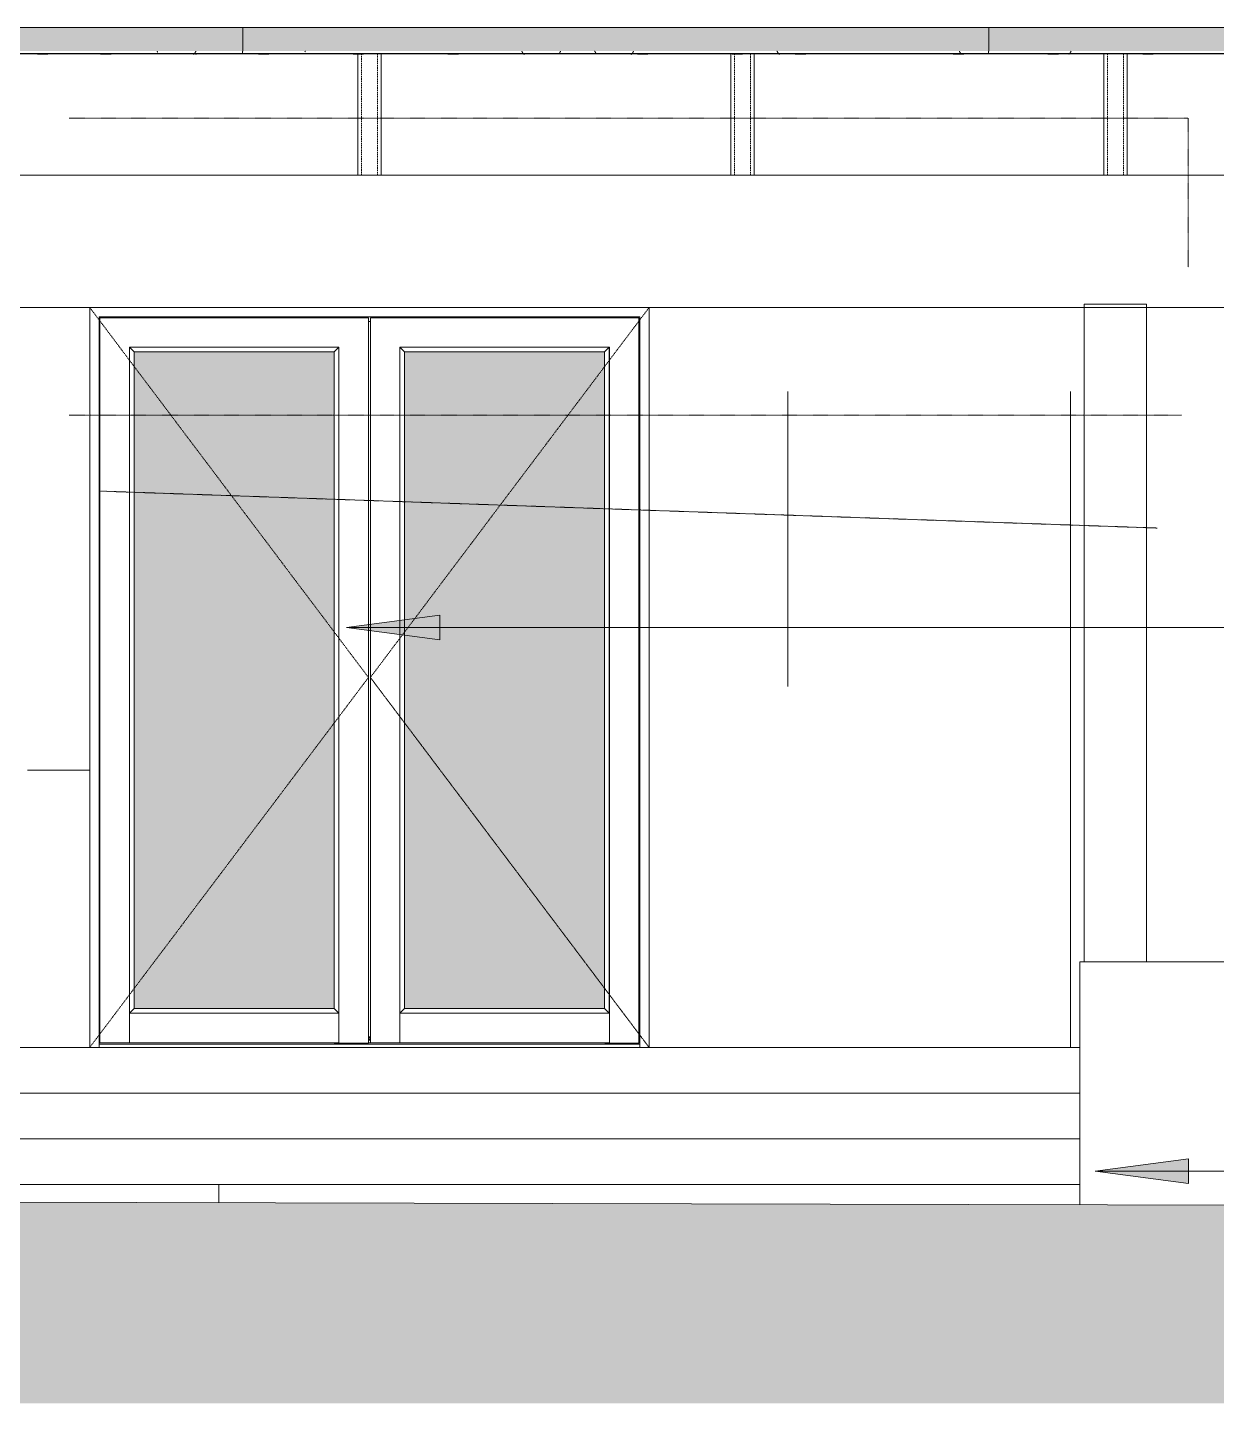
# Model space of a CAD drawing. Header units: millimetres. Extents: x -35517 to 139323, y -3702 to 5999.
# Drawn here: x 44049 to 47874, y -1145 to 3280 of the extents above; entities that cross this region are included whole.
import ezdxf

# ---------------------------------------------------------------- set-up
doc = ezdxf.new("R2010")
doc.units = ezdxf.units.MM
for name, pattern in [('Detail Dash', [1.1, 0.55, -0.55]), ('Detail Dash 2', [1.6, 0.8, -0.8]), ('Hidden', [7.14375, 4.7625, -2.38125])]:
    doc.linetypes.add(name, pattern=pattern)
for name, color, linetype, lineweight in [('A-DETL', 90, 'Continuous', 5), ('A-DETL-GENF', 92, 'Continuous', 5), ('A-DETL-THIN', 151, 'Continuous', 5), ('A-DOOR', 31, 'Continuous', 5), ('A-ROOF-OTLN', 132, 'Continuous', 5), ('A-ROOF-PATT', 132, 'Continuous', 9), ('A-WALL', 113, 'Continuous', 9), ('G-ANNO-TEXT', 231, 'Continuous', 5), ('I-WALL', 2, 'Continuous', 9), ('S-COLS', 52, 'Continuous', 5), ('S-STRS', 31, 'Continuous', 5)]:
    doc.layers.add(name, color=color, linetype=linetype, lineweight=lineweight)

# ---------------------------------------------------------------- blocks, each defined once
blk = doc.blocks.new('M_Concrete-Rectangular-Column - 200 x 300m-V175-GENERAL SOUTH ELEVATION')
at = {"layer": 'S-COLS'}
for p, q in [((27625.6, 2390), (27625.6, 275.3)), ((27825.6, 2390), (27625.6, 2390)), ((27825.6, 2390), (27825.6, 275.3))]:
    blk.add_line(p, q, dxfattribs=at)
blk = doc.blocks.new('Column Steel Square Hollow Sections - 75x75-V220-GENERAL SOUTH ELEVATION')
at = {"layer": 'S-COLS', "linetype": 'Hidden'}
for p, q in [((25300.1, 2805), (25300.1, 3195.1)), ((25351.1, 3195.1), (25351.1, 2805))]:
    blk.add_line(p, q, dxfattribs=at)
blk = doc.blocks.new('Column Steel Square Hollow Sections - 75x75-V221-GENERAL SOUTH ELEVATION')
at = {"layer": 'S-COLS', "linetype": 'Hidden'}
for p, q in [((26500.1, 2805), (26500.1, 3195)), ((26551.1, 3195), (26551.1, 2805))]:
    blk.add_line(p, q, dxfattribs=at)
blk = doc.blocks.new('Column Steel Square Hollow Sections - 75x75-V222-GENERAL SOUTH ELEVATION')
at = {"layer": 'S-COLS', "linetype": 'Hidden'}
for p, q in [((27700.1, 2805), (27700.1, 3195)), ((27751.1, 3195), (27751.1, 2805))]:
    blk.add_line(p, q, dxfattribs=at)
blk = doc.blocks.new('Door Aluminium - Double Opening Out with Cill - Door Aluminium Double Opening Out with Cill 1800x2400 3-1370061-GENERAL SOUTH ELEVATION')
at = {"layer": 'A-DOOR'}
for points in [[(24568.7, 125.1), (25212.4, 125.1), (25212.4, 2236.9), (24568.7, 2236.9), (24568.7, 146.1)], [(25438.7, 125.1), (26082.4, 125.1), (26082.4, 2236.9), (25438.7, 2236.9), (25438.7, 146.1)]]:
    blk.add_hatch(color=256, dxfattribs=at).paths.add_polyline_path(points)
at = {"layer": 'A-DOOR', "linetype": 'Detail Dash'}
for p, q in [((24425.6, 2380), (25322.6, 1190)), ((25328.6, 1190), (26225.6, 2380)), ((25328.6, 1190), (26225.6, 2380)), ((25322.6, 1190), (24425.6, 0)), ((26225.6, 0), (25328.6, 1190)), ((25328.6, 1190), (26225.6, 0))]:
    blk.add_line(p, q, dxfattribs=at)
at = {"layer": 'A-DOOR'}
for p, q in [((24455.6, 2350), (24455.6, 0)), ((24455.6, 2350), (26195.6, 2350)), ((24458.6, 2347), (24458.6, 15)), ((25322.6, 2347), (24458.6, 2347)), ((25322.6, 14.3), (25322.6, 2347)), ((25328.6, 2347), (25328.6, 15)), ((26192.6, 2347), (25328.6, 2347)), ((26192.6, 14.3), (26192.6, 2347)), ((26195.6, 2350), (26195.6, 0)), ((25322.6, 2335), (25328.6, 2335)), ((24553.6, 15), (24553.6, 2252)), ((24553.6, 2252), (25227.6, 2252)), ((24553.7, 2251.8), (24553.7, 110.2)), ((25227.4, 2251.8), (24553.7, 2251.8)), ((24568.7, 2236.9), (24553.7, 2251.8)), ((24568.7, 2236.9), (24568.7, 125.1)), ((25212.4, 2236.9), (24568.7, 2236.9)), ((25227.4, 2251.8), (25212.4, 2236.9)), ((25212.4, 125.1), (25212.4, 2236.9)), ((25227.4, 110.2), (25227.4, 2251.8)), ((25227.6, 2252), (25227.6, 14.3)), ((25423.6, 15), (25423.6, 2252)), ((25423.6, 2252), (26097.6, 2252)), ((25438.7, 2236.9), (25423.7, 2251.8)), ((25423.7, 2251.8), (25423.7, 110.2)), ((26097.4, 2251.8), (25423.7, 2251.8)), ((25438.7, 2236.9), (25438.7, 125.1)), ((26082.4, 2236.9), (25438.7, 2236.9)), ((26097.4, 2251.8), (26082.4, 2236.9)), ((26082.4, 125.1), (26082.4, 2236.9)), ((26097.4, 110.2), (26097.4, 2251.8)), ((26097.6, 2252), (26097.6, 14.3)), ((24553.6, 15), (24553.6, 110)), ((24553.6, 110), (25227.6, 110)), ((24553.7, 110.2), (24568.7, 125.1)), ((24553.7, 110.2), (25227.4, 110.2)), ((24568.7, 125.1), (25212.4, 125.1)), ((25227.4, 110.2), (25212.4, 125.1)), ((25227.6, 110), (25227.6, 15)), ((25423.6, 15), (25423.6, 110)), ((25423.6, 110), (26097.6, 110)), ((25438.7, 125.1), (25423.7, 110.2)), ((25423.7, 110.2), (26097.4, 110.2)), ((25438.7, 125.1), (26082.4, 125.1)), ((26082.4, 125.1), (26097.4, 110.2)), ((26097.6, 110), (26097.6, 15)), ((24458.6, 34.4), (24455.6, 34.4)), ((24455.6, 30.9), (24458.6, 30.9)), ((24455.6, 26.4), (24458.6, 26.4)), ((24455.6, 23.3), (24458.6, 23.3)), ((24455.6, 10.9), (26195.6, 10.9)), ((24455.6, 10.6), (26195.6, 10.6)), ((24553.6, 15), (24458.6, 15)), ((24470.6, 14.9), (25212.6, 14.9)), ((24553.6, 15), (25227.6, 15)), ((25212.6, 14.3), (25227.6, 14.3)), ((25227.6, 14.3), (25322.6, 14.3)), ((25322.5, 14.9), (26082.6, 14.9)), ((25328.1, 34.4), (25322.6, 34.4)), ((25322.6, 30.9), (25328.1, 30.9)), ((25322.6, 26.4), (25328.1, 26.4)), ((25322.6, 23.3), (25328.1, 23.3)), ((25423.6, 15), (25328.6, 15)), ((25423.6, 15), (26097.6, 15)), ((26082.6, 14.3), (26097.6, 14.3)), ((26097.6, 14.3), (26192.6, 14.3)), ((26195.6, 34.4), (26192.6, 34.4)), ((26192.6, 30.9), (26195.6, 30.9)), ((26192.6, 26.4), (26195.6, 26.4)), ((26192.6, 23.3), (26195.6, 23.3))]:
    blk.add_line(p, q, dxfattribs=at)
blk = doc.blocks.new('FP_238-GENERAL SOUTH ELEVATION')
at = {"layer": 'A-ROOF-OTLN'}
blk.add_line((22146.1, 3195), (31121.1, 3195), dxfattribs=at)
at = {"layer": 'A-ROOF-PATT', "lineweight": 5}
for p, q in [((22146.1, 3197), (31127.8, 3197)), ((24257.4, 3193.9), (24291, 3193.9)), ((24460.6, 3193.9), (24494.2, 3193.9)), ((24642.6, 3204.2), (24642.4, 3204.5)), ((24642.8, 3203.8), (24642.6, 3204.2)), ((24643, 3203.5), (24642.8, 3203.8)), ((24643.1, 3203.1), (24643, 3203.5)), ((24643.3, 3202.8), (24643.1, 3203.1)), ((24643.5, 3202.5), (24643.3, 3202.8)), ((24643.7, 3202.1), (24643.5, 3202.5)), ((24643.8, 3201.8), (24643.7, 3202.1)), ((24644, 3201.5), (24643.8, 3201.8)), ((24644.2, 3201.1), (24644, 3201.5)), ((24644.4, 3200.8), (24644.2, 3201.1)), ((24759.3, 3193.9), (24759.2, 3193.8)), ((24759.5, 3193.9), (24759.3, 3193.9)), ((24759.7, 3193.9), (24759.5, 3193.9)), ((24759.9, 3194), (24759.7, 3193.9)), ((24760.1, 3194.1), (24759.9, 3194)), ((24760.3, 3194.2), (24760.1, 3194.1)), ((24760.5, 3194.2), (24760.3, 3194.2)), ((24760.7, 3194.4), (24760.5, 3194.2)), ((24760.9, 3194.5), (24760.7, 3194.4)), ((24761.1, 3194.6), (24760.9, 3194.5)), ((24761.3, 3194.8), (24761.1, 3194.6)), ((24761.5, 3194.9), (24761.3, 3194.8)), ((24761.6, 3195.1), (24761.5, 3194.9)), ((24761.8, 3195.3), (24761.6, 3195.1)), ((24762, 3195.5), (24761.8, 3195.3)), ((24762.2, 3195.7), (24762, 3195.5)), ((24762.4, 3195.9), (24762.2, 3195.7)), ((24762.6, 3196.1), (24762.4, 3195.9)), ((24762.8, 3196.3), (24762.6, 3196.1)), ((24763, 3196.6), (24762.8, 3196.3)), ((24763.2, 3196.8), (24763, 3196.6)), ((24763.4, 3197.1), (24763.2, 3196.8)), ((24763.6, 3197.4), (24763.4, 3197.1)), ((24763.8, 3197.6), (24763.6, 3197.4)), ((24763.9, 3197.9), (24763.8, 3197.6)), ((24764.1, 3198.2), (24763.9, 3197.9)), ((24764.3, 3198.5), (24764.1, 3198.2)), ((24764.5, 3198.8), (24764.3, 3198.5)), ((24764.7, 3199.2), (24764.5, 3198.8)), ((24764.9, 3199.5), (24764.7, 3199.2)), ((24765.1, 3199.8), (24764.9, 3199.5)), ((24765.3, 3200.2), (24765.1, 3199.8)), ((24765.5, 3200.5), (24765.3, 3200.2)), ((24765.7, 3200.9), (24765.5, 3200.5)), ((24765.9, 3201.2), (24765.7, 3200.9)), ((24766, 3201.6), (24765.9, 3201.2)), ((24766.2, 3201.9), (24766, 3201.6)), ((24766.4, 3202.3), (24766.2, 3201.9)), ((24766.6, 3202.6), (24766.4, 3202.3)), ((24766.6, 3194.4), (24766.4, 3194.5)), ((24766.8, 3203), (24766.6, 3202.6)), ((24766.8, 3194.3), (24766.6, 3194.4)), ((24767, 3203.4), (24766.8, 3203)), ((24766.9, 3194.2), (24766.8, 3194.3)), ((24767.1, 3194.1), (24766.9, 3194.2)), ((24767.2, 3203.8), (24767, 3203.4)), ((24767.3, 3194), (24767.1, 3194.1)), ((24767.4, 3204.1), (24767.2, 3203.8)), ((24767.5, 3194), (24767.3, 3194)), ((24767.6, 3204.5), (24767.4, 3204.1)), ((24767.6, 3193.9), (24767.5, 3194)), ((24767.8, 3193.9), (24767.6, 3193.9)), ((24768, 3193.9), (24767.8, 3193.9)), ((24768.2, 3193.8), (24768, 3193.9)), ((24917.1, 3197), (24917.1, 3204.5)), ((24968.6, 3193.9), (25002.2, 3193.9)), ((25118.5, 3202.5), (25118.3, 3202.2)), ((25118.7, 3202.9), (25118.5, 3202.5)), ((25118.9, 3203.2), (25118.7, 3202.9)), ((25119, 3203.5), (25118.9, 3203.2)), ((25119.2, 3203.8), (25119, 3203.5)), ((25119.4, 3204.2), (25119.2, 3203.8)), ((25119.5, 3204.5), (25119.4, 3204.2)), ((25273.4, 3193.9), (25307, 3193.9)), ((25578.2, 3193.9), (25611.8, 3193.9)), ((25815.8, 3204.1), (25815.6, 3204.5)), ((25816, 3203.8), (25815.8, 3204.1)), ((25816.2, 3203.4), (25816, 3203.8)), ((25816.4, 3203), (25816.2, 3203.4)), ((25816.6, 3202.6), (25816.4, 3203)), ((25816.8, 3202.3), (25816.6, 3202.6)), ((25816.9, 3201.9), (25816.8, 3202.3)), ((25817.1, 3201.6), (25816.9, 3201.9)), ((25817.3, 3201.2), (25817.1, 3201.6)), ((25817.5, 3200.9), (25817.3, 3201.2)), ((25817.7, 3200.5), (25817.5, 3200.9)), ((25817.9, 3200.2), (25817.7, 3200.5)), ((25818.1, 3199.8), (25817.9, 3200.2)), ((25818.3, 3199.5), (25818.1, 3199.8)), ((25818.5, 3199.2), (25818.3, 3199.5)), ((25818.7, 3198.8), (25818.5, 3199.2)), ((25818.9, 3198.5), (25818.7, 3198.8)), ((25819.1, 3198.2), (25818.9, 3198.5)), ((25819.2, 3197.9), (25819.1, 3198.2)), ((25819.4, 3197.6), (25819.2, 3197.9)), ((25819.6, 3197.4), (25819.4, 3197.6)), ((25819.8, 3197.1), (25819.6, 3197.4)), ((25820, 3196.8), (25819.8, 3197.1)), ((25820.2, 3196.6), (25820, 3196.8)), ((25820.4, 3196.3), (25820.2, 3196.6)), ((25820.6, 3196.1), (25820.4, 3196.3)), ((25820.8, 3195.9), (25820.6, 3196.1)), ((25821, 3195.7), (25820.8, 3195.9)), ((25821.2, 3195.5), (25821, 3195.7)), ((25821.3, 3195.3), (25821.2, 3195.5)), ((25821.5, 3195.1), (25821.3, 3195.3)), ((25821.7, 3194.9), (25821.5, 3195.1)), ((25821.9, 3194.8), (25821.7, 3194.9)), ((25822.1, 3194.6), (25821.9, 3194.8)), ((25822.3, 3194.5), (25822.1, 3194.6)), ((25822.5, 3194.4), (25822.3, 3194.5)), ((25822.7, 3194.2), (25822.5, 3194.4)), ((25822.9, 3194.2), (25822.7, 3194.2)), ((25823.1, 3194.1), (25822.9, 3194.2)), ((25823.3, 3194), (25823.1, 3194.1)), ((25823.5, 3193.9), (25823.3, 3194)), ((25823.6, 3193.9), (25823.5, 3193.9)), ((25823.8, 3193.9), (25823.6, 3193.9)), ((25824, 3193.8), (25823.8, 3193.9)), ((25937.6, 3198.8), (25937.5, 3198.5)), ((25937.8, 3199.1), (25937.6, 3198.8)), ((25938, 3199.4), (25937.8, 3199.1)), ((25938.2, 3199.7), (25938, 3199.4)), ((25938.4, 3200), (25938.2, 3199.7)), ((25938.6, 3200.3), (25938.4, 3200)), ((25938.7, 3200.7), (25938.6, 3200.3)), ((25938.9, 3201), (25938.7, 3200.7)), ((25939.1, 3201.3), (25938.9, 3201)), ((25939.3, 3201.7), (25939.1, 3201.3)), ((25939.5, 3202), (25939.3, 3201.7)), ((25939.7, 3202.4), (25939.5, 3202)), ((25939.8, 3202.7), (25939.7, 3202.4)), ((25940, 3203.1), (25939.8, 3202.7)), ((25940.2, 3203.4), (25940, 3203.1)), ((25940.4, 3203.8), (25940.2, 3203.4)), ((25940.6, 3204.1), (25940.4, 3203.8)), ((25940.8, 3204.5), (25940.6, 3204.1)), ((26050.4, 3204.1), (26050.2, 3204.5)), ((26050.6, 3203.8), (26050.4, 3204.1)), ((26050.8, 3203.4), (26050.6, 3203.8)), ((26051, 3203.1), (26050.8, 3203.4)), ((26051.2, 3202.7), (26051, 3203.1)), ((26051.4, 3202.3), (26051.2, 3202.7)), ((26051.5, 3202), (26051.4, 3202.3)), ((26051.7, 3201.6), (26051.5, 3202)), ((26051.9, 3201.3), (26051.7, 3201.6)), ((26052.1, 3200.9), (26051.9, 3201.3)), ((26052.3, 3200.6), (26052.1, 3200.9)), ((26052.5, 3200.3), (26052.3, 3200.6)), ((26052.7, 3199.9), (26052.5, 3200.3)), ((26052.8, 3199.6), (26052.7, 3199.9)), ((26053, 3199.3), (26052.8, 3199.6)), ((26053.2, 3199), (26053, 3199.3)), ((26053.4, 3198.7), (26053.2, 3199)), ((26053.6, 3198.4), (26053.4, 3198.7)), ((26053.8, 3198.1), (26053.6, 3198.4)), ((26054, 3197.8), (26053.8, 3198.1)), ((26054.2, 3197.5), (26054, 3197.8)), ((26054.3, 3197.3), (26054.2, 3197.5)), ((26054.5, 3197), (26054.3, 3197.3)), ((26054.7, 3196.7), (26054.5, 3197)), ((26054.9, 3196.5), (26054.7, 3196.7)), ((26055.1, 3196.3), (26054.9, 3196.5)), ((26055.3, 3196), (26055.1, 3196.3)), ((26055.5, 3195.8), (26055.3, 3196)), ((26055.6, 3195.6), (26055.5, 3195.8)), ((26055.8, 3195.4), (26055.6, 3195.6)), ((26167.2, 3193.9), (26167, 3193.8)), ((26167.4, 3193.9), (26167.2, 3193.9)), ((26167.5, 3193.9), (26167.4, 3193.9)), ((26167.7, 3194), (26167.5, 3193.9)), ((26167.9, 3194.1), (26167.7, 3194)), ((26168.1, 3194.2), (26167.9, 3194.1)), ((26168.3, 3194.2), (26168.1, 3194.2)), ((26168.5, 3194.4), (26168.3, 3194.2)), ((26168.7, 3194.5), (26168.5, 3194.4)), ((26168.9, 3194.6), (26168.7, 3194.5)), ((26169.1, 3194.8), (26168.9, 3194.6)), ((26169.3, 3194.9), (26169.1, 3194.8)), ((26169.5, 3195.1), (26169.3, 3194.9)), ((26169.6, 3195.3), (26169.5, 3195.1)), ((26169.8, 3195.5), (26169.6, 3195.3)), ((26170, 3195.7), (26169.8, 3195.5)), ((26170.2, 3195.9), (26170, 3195.7)), ((26170.4, 3196.1), (26170.2, 3195.9)), ((26170.6, 3196.3), (26170.4, 3196.1)), ((26170.8, 3196.6), (26170.6, 3196.3)), ((26171, 3196.8), (26170.8, 3196.6)), ((26171.2, 3197.1), (26171, 3196.8)), ((26171.4, 3197.4), (26171.2, 3197.1)), ((26171.6, 3197.6), (26171.4, 3197.4)), ((26171.8, 3197.9), (26171.6, 3197.6)), ((26171.9, 3198.2), (26171.8, 3197.9)), ((26172.1, 3198.5), (26171.9, 3198.2)), ((26172.3, 3198.8), (26172.1, 3198.5)), ((26172.5, 3199.2), (26172.3, 3198.8)), ((26172.7, 3199.5), (26172.5, 3199.2)), ((26172.9, 3199.8), (26172.7, 3199.5)), ((26173.1, 3200.2), (26172.9, 3199.8)), ((26173.3, 3200.5), (26173.1, 3200.2)), ((26173.5, 3200.9), (26173.3, 3200.5)), ((26173.7, 3201.2), (26173.5, 3200.9)), ((26173.9, 3201.6), (26173.7, 3201.2)), ((26174.1, 3201.9), (26173.9, 3201.6)), ((26174.2, 3202.3), (26174.1, 3201.9)), ((26174.4, 3202.6), (26174.2, 3202.3)), ((26174.6, 3203), (26174.4, 3202.6)), ((26174.8, 3203.4), (26174.6, 3203)), ((26175, 3203.8), (26174.8, 3203.4)), ((26175.2, 3204.1), (26175, 3203.8)), ((26175.4, 3204.5), (26175.2, 3204.1)), ((26187.8, 3193.9), (26221.4, 3193.9)), ((26492.6, 3193.9), (26526.2, 3193.9)), ((26637, 3204.1), (26636.8, 3204.5)), ((26637.2, 3203.8), (26637, 3204.1)), ((26637.4, 3203.4), (26637.2, 3203.8)), ((26637.6, 3203), (26637.4, 3203.4)), ((26637.8, 3202.6), (26637.6, 3203)), ((26638, 3202.3), (26637.8, 3202.6)), ((26638.2, 3201.9), (26638, 3202.3)), ((26638.4, 3201.6), (26638.2, 3201.9)), ((26638.6, 3201.2), (26638.4, 3201.6)), ((26638.7, 3200.9), (26638.6, 3201.2)), ((26638.9, 3200.5), (26638.7, 3200.9)), ((26639.1, 3200.2), (26638.9, 3200.5)), ((26639.3, 3199.8), (26639.1, 3200.2)), ((26639.5, 3199.5), (26639.3, 3199.8)), ((26639.7, 3199.2), (26639.5, 3199.5)), ((26639.9, 3198.8), (26639.7, 3199.2)), ((26640.1, 3198.5), (26639.9, 3198.8)), ((26640.3, 3198.2), (26640.1, 3198.5)), ((26640.5, 3197.9), (26640.3, 3198.2)), ((26640.7, 3197.6), (26640.5, 3197.9)), ((26640.8, 3197.4), (26640.7, 3197.6)), ((26641, 3197.1), (26640.8, 3197.4)), ((26641.2, 3196.8), (26641, 3197.1)), ((26641.4, 3196.6), (26641.2, 3196.8)), ((26641.6, 3196.3), (26641.4, 3196.6)), ((26641.8, 3196.1), (26641.6, 3196.3)), ((26642, 3195.9), (26641.8, 3196.1)), ((26642.2, 3195.7), (26642, 3195.9)), ((26642.4, 3195.5), (26642.2, 3195.7)), ((26642.6, 3195.3), (26642.4, 3195.5)), ((26642.8, 3195.1), (26642.6, 3195.3)), ((26643, 3194.9), (26642.8, 3195.1)), ((26643.1, 3194.8), (26643, 3194.9)), ((26643.3, 3194.6), (26643.1, 3194.8)), ((26643.5, 3194.5), (26643.3, 3194.6)), ((26643.7, 3194.4), (26643.5, 3194.5)), ((26643.9, 3194.2), (26643.7, 3194.4)), ((26644.1, 3194.2), (26643.9, 3194.2)), ((26644.3, 3194.1), (26644.1, 3194.2)), ((26644.5, 3194), (26644.3, 3194.1)), ((26644.7, 3193.9), (26644.5, 3194)), ((26644.9, 3193.9), (26644.7, 3193.9)), ((26645.1, 3193.9), (26644.9, 3193.9)), ((26645.3, 3193.8), (26645.1, 3193.9)), ((26695.8, 3193.9), (26729.4, 3193.9)), ((27203.8, 3193.9), (27237.4, 3193.9)), ((27223.9, 3203.5), (27223.7, 3203.9)), ((27224.1, 3203.1), (27223.9, 3203.5)), ((27224.3, 3202.8), (27224.1, 3203.1)), ((27224.5, 3202.4), (27224.3, 3202.8)), ((27224.7, 3202), (27224.5, 3202.4)), ((27224.9, 3201.7), (27224.7, 3202)), ((27225.1, 3201.3), (27224.9, 3201.7)), ((27225.3, 3201), (27225.1, 3201.3)), ((27225.4, 3200.6), (27225.3, 3201)), ((27225.6, 3200.3), (27225.4, 3200.6)), ((27225.8, 3200), (27225.6, 3200.3)), ((27226, 3199.6), (27225.8, 3200)), ((27226.2, 3199.3), (27226, 3199.6)), ((27226.4, 3199), (27226.2, 3199.3)), ((27226.6, 3198.7), (27226.4, 3199)), ((27226.8, 3198.4), (27226.6, 3198.7)), ((27226.9, 3198.1), (27226.8, 3198.4)), ((27227.1, 3197.8), (27226.9, 3198.1)), ((27227.3, 3197.5), (27227.1, 3197.8)), ((27227.5, 3197.3), (27227.3, 3197.5)), ((27227.7, 3197), (27227.5, 3197.3)), ((27227.9, 3196.7), (27227.7, 3197)), ((27228.1, 3196.5), (27227.9, 3196.7)), ((27228.3, 3196.3), (27228.1, 3196.5)), ((27228.5, 3196), (27228.3, 3196.3)), ((27228.6, 3195.8), (27228.5, 3196)), ((27228.8, 3195.6), (27228.6, 3195.8)), ((27229, 3195.4), (27228.8, 3195.6)), ((27229.2, 3195.2), (27229, 3195.4)), ((27229.4, 3195), (27229.2, 3195.2)), ((27229.6, 3194.9), (27229.4, 3195)), ((27229.8, 3194.7), (27229.6, 3194.9)), ((27230, 3194.6), (27229.8, 3194.7)), ((27230.1, 3194.5), (27230, 3194.6)), ((27230.3, 3194.3), (27230.1, 3194.5)), ((27230.5, 3194.2), (27230.3, 3194.3)), ((27230.7, 3194.1), (27230.5, 3194.2)), ((27230.9, 3194.1), (27230.7, 3194.1)), ((27231.1, 3194), (27230.9, 3194.1)), ((27231.3, 3193.9), (27231.1, 3194)), ((27231.5, 3193.9), (27231.3, 3193.9)), ((27231.7, 3193.9), (27231.5, 3193.9)), ((27231.8, 3193.8), (27231.7, 3193.9)), ((27317.1, 3197), (27317.1, 3204.5)), ((27508.6, 3193.9), (27542.2, 3193.9)), ((27575.9, 3194.1), (27575.7, 3194.1)), ((27576.1, 3194.2), (27575.9, 3194.1)), ((27576.3, 3194.3), (27576.1, 3194.2)), ((27576.5, 3194.4), (27576.3, 3194.3)), ((27576.6, 3194.6), (27576.5, 3194.4)), ((27576.8, 3194.7), (27576.6, 3194.6)), ((27577, 3194.9), (27576.8, 3194.7)), ((27577.2, 3195), (27577, 3194.9)), ((27577.4, 3195.2), (27577.2, 3195)), ((27577.6, 3195.4), (27577.4, 3195.2)), ((27577.8, 3195.6), (27577.6, 3195.4)), ((27578, 3195.8), (27577.8, 3195.6)), ((27578.1, 3196), (27578, 3195.8)), ((27578.3, 3196.2), (27578.1, 3196)), ((27578.5, 3196.5), (27578.3, 3196.2)), ((27578.7, 3196.7), (27578.5, 3196.5)), ((27578.9, 3197), (27578.7, 3196.7)), ((27579.1, 3197.2), (27578.9, 3197)), ((27579.3, 3197.5), (27579.1, 3197.2)), ((27579.5, 3197.8), (27579.3, 3197.5)), ((27579.6, 3198), (27579.5, 3197.8)), ((27579.8, 3198.3), (27579.6, 3198)), ((27580, 3198.6), (27579.8, 3198.3)), ((27580.2, 3199), (27580, 3198.6)), ((27580.4, 3199.3), (27580.2, 3199)), ((27580.6, 3199.6), (27580.4, 3199.3)), ((27580.8, 3199.9), (27580.6, 3199.6)), ((27581, 3200.2), (27580.8, 3199.9)), ((27581.1, 3200.6), (27581, 3200.2)), ((27581.3, 3200.9), (27581.1, 3200.6)), ((27581.5, 3201.3), (27581.3, 3200.9)), ((27581.7, 3201.6), (27581.5, 3201.3)), ((27581.9, 3202), (27581.7, 3201.6)), ((27582.1, 3202.3), (27581.9, 3202)), ((27582.3, 3202.7), (27582.1, 3202.3)), ((27582.5, 3203), (27582.3, 3202.7)), ((27582.6, 3203.4), (27582.5, 3203)), ((27582.8, 3203.8), (27582.6, 3203.4)), ((27583, 3204.1), (27582.8, 3203.8)), ((27583.2, 3204.5), (27583, 3204.1)), ((27813.4, 3193.9), (27847, 3193.9))]:
    blk.add_line(p, q, dxfattribs=at)

msp = doc.modelspace()

# ---------------------------------------------------------------- hatches: boundary and pattern name
at = {"layer": 'A-DETL-GENF'}
h = msp.add_hatch(dxfattribs=at)
h.set_pattern_fill('FP_79', style=0, pattern_type=2)
h.set_pattern_definition([(45, (87898.65, 32702.56), (0, 179.99969), [127.279, -127.279]), (45, (87928.65, 32672.56), (0, 179.99969), [127.279, -127.279]), (45, (87958.65, 32642.56), (0, 179.99969), [127.279, -127.279]), (315, (87988.65, 32642.56), (179.99969, 0), [127.279, -127.279]), (315, (88018.65, 32672.56), (179.99969, 0), [127.279, -127.279]), (315, (88048.65, 32702.56), (179.99969, 0), [127.279, -127.279])])
h.paths.add_polyline_path([(55482, -1144.7), (55482, -678.1), (52429.3, -678.1), (50337, -545.5), (48151.9, -507.3), (42190.5, -493.3), (27389, -234.8), (20061.4, 64), (18816.8, 110), (18816.8, 607.5), (13669.1, 967.4), (13669.1, -1144.7), (53131.4, -1144.7)])
at = {"layer": 'A-ROOF-PATT', "lineweight": 5}
h = msp.add_hatch(dxfattribs=at)
h.set_pattern_fill('FP_66', color=256, style=0, pattern_type=2)
h.set_pattern_definition([(0, (33615.85, 0), (406.4, 101.6), [33.528, -271.272, 33.528, -271.272, -1625.6]), (0, (33615.85, 0), (406.4, 101.6), [-609.6, 33.528, -576.072, 33.528, -271.272, -711.2]), (0, (33615.85, 0), (406.4, 101.6), [-1524, 33.528, -169.672, 33.528, -474.472]), (120, (33768.25, 50.8), (-291.1882, 301.1527), [33.528, -271.272, 33.528, -271.272, -1625.6]), (120, (33768.25, 50.8), (-291.1882, 301.1527), [-609.6, 33.528, -576.072, 33.528, -271.272, -711.2]), (120, (33768.25, 50.8), (-291.1882, 301.1527), [-1524, 33.528, -169.672, 33.528, -474.472]), (240, (33819.05, 254), (-115.2118, -402.7527), [33.528, -271.272, 33.528, -271.272, -1625.6]), (240, (33819.05, 254), (-115.2118, -402.7527), [-609.6, 33.528, -576.072, 33.528, -271.272, -711.2]), (240, (33819.05, 254), (-115.2118, -402.7527), [-1524, 33.528, -169.672, 33.528, -474.472])])
h.paths.add_polyline_path([(36045.5, 3204.5), (41894.3, 3204.5), (41894.3, 3280.1), (32369.3, 3280.1), (32369.3, 3204.5), (35963.9, 3204.5)])
h.paths.add_polyline_path([(50953.8, 3204.5), (50953.8, 3280.1), (41969.3, 3280.1), (41969.3, 3204.5), (50255.4, 3204.5)])
h.paths.add_polyline_path([(20202.4, 3204.5), (21486.8, 3204.5), (21486.8, 3280.1), (19326.8, 3280.1), (19326.8, 3204.5)])
h.paths.add_polyline_path([(21561.8, 3204.5), (32294.3, 3204.5), (32294.3, 3280.1), (21561.8, 3280.1), (21561.8, 3266)])
h = msp.add_hatch(dxfattribs=at)
h.set_pattern_fill('FP_67', color=256, style=0, pattern_type=2)
h.set_pattern_definition([(0, (35140.3, 3309.8), (0, 1200), []), (90, (35140.3, 3309.8), (-2400, 1e-13), [])])
h.paths.add_polyline_path([(36045.5, 3204.5), (41894.3, 3204.5), (41894.3, 3280.1), (32369.3, 3280.1), (32369.3, 3204.5), (35963.9, 3204.5)])
h.paths.add_polyline_path([(50953.8, 3204.5), (50953.8, 3280.1), (41969.3, 3280.1), (41969.3, 3204.5), (50255.4, 3204.5)])
h.paths.add_polyline_path([(20202.4, 3204.5), (21486.8, 3204.5), (21486.8, 3280.1), (19326.8, 3280.1), (19326.8, 3204.5)])
h.paths.add_polyline_path([(21561.8, 3204.5), (32294.3, 3204.5), (32294.3, 3280.1), (21561.8, 3280.1), (21561.8, 3266)])
at = {"layer": 'G-ANNO-TEXT'}
for points in [[(45074.8, 1350.8), (45374.8, 1311.3), (45374.8, 1390.3)], [(47483.8, -397.3), (47783.8, -436.8), (47783.8, -357.8)]]:
    msp.add_hatch(color=7, dxfattribs=at).paths.add_polyline_path(points)

# ---------------------------------------------------------------- linework, layer by layer
at = {"layer": 'A-DETL', "linetype": 'Detail Dash 2'}
for p, q in [((44182.8, 2988.1), (47782.8, 2988.1)), ((47782.8, 2988.1), (47782.8, 2508.1)), ((44182.8, 2033.3), (47761.8, 2033.3)), ((44282.8, 1789.3), (47682.8, 1670.5))]:
    msp.add_line(p, q, dxfattribs=at)
at = {"layer": 'A-DETL-THIN'}
msp.add_line((48151.9, -507.3), (42190.5, -493.3), dxfattribs=at)
at = {"layer": 'A-ROOF-OTLN'}
msp.add_line((51033, 3280.1), (41969.3, 3280.1), dxfattribs=at)
at = {"layer": 'A-WALL'}
for p in [(47433.8, -505.6), (50955.4, 275.3)]:
    msp.add_line(p, (47433.8, 275.3), dxfattribs=at)
at = {"layer": 'G-ANNO-TEXT', "color": 7}
for p, q in [((45374.8, 1390.3), (45074.8, 1350.8)), ((45374.8, 1311.3), (45374.8, 1390.3)), ((45074.8, 1350.8), (45374.8, 1311.3)), ((45074.8, 1350.8), (55169.6, 1350.8)), ((47783.8, -357.8), (47483.8, -397.3)), ((47483.8, -397.3), (47783.8, -436.8)), ((47483.8, -397.3), (56490.8, -397.3)), ((47783.8, -436.8), (47783.8, -357.8))]:
    msp.add_line(p, q, dxfattribs=at)
at = {"layer": 'I-WALL'}
for p, q in [((50083.8, 2805), (41969.3, 2805)), ((41969.3, 2380), (50083.8, 2380)), ((44248.8, 0), (44248.8, 2380)), ((46048.8, 2380), (46048.8, 0)), ((46494.8, 2110), (46494.8, 1161)), ((47404.8, 0), (47404.8, 2110)), ((44048.8, 891.9), (44248.8, 891.9))]:
    msp.add_line(p, q, dxfattribs=at)
at = {"layer": 'I-WALL', "color": 8}
msp.add_line((44664.8, -440), (44664.8, -499.1), dxfattribs=at)
at = {"layer": 'S-COLS'}
for p, q in [((45111.3, 3195.1), (45111.3, 2805)), ((45186.3, 3195.1), (45186.3, 2805)), ((46311.3, 3195), (46311.3, 2805)), ((46386.3, 3195), (46386.3, 2805)), ((47511.3, 3195), (47511.3, 2805)), ((47586.3, 3195), (47586.3, 2805))]:
    msp.add_line(p, q, dxfattribs=at)
at = {"layer": 'S-STRS'}
for p, q in [((43325.3, 0), (47433.8, 0)), ((43312.8, -146.7), (47433.8, -146.7)), ((43312.8, -293.3), (47433.8, -293.3)), ((43312.8, -440), (47433.8, -440))]:
    msp.add_line(p, q, dxfattribs=at)

# ---------------------------------------------------------------- block references
at = {"layer": 'A-DOOR'}
msp.add_blockref('Door Aluminium - Double Opening Out with Cill - Door Aluminium Double Opening Out with Cill 1800x2400 3-1370061-GENERAL SOUTH ELEVATION', (19823.2, 0), dxfattribs=at)
at = {"layer": 'A-ROOF-OTLN'}
msp.add_blockref('FP_238-GENERAL SOUTH ELEVATION', (19823.2, 0), dxfattribs=at)
at = {"layer": 'S-COLS', "linetype": 'Hidden'}
for name in ['Column Steel Square Hollow Sections - 75x75-V220-GENERAL SOUTH ELEVATION', 'Column Steel Square Hollow Sections - 75x75-V221-GENERAL SOUTH ELEVATION', 'Column Steel Square Hollow Sections - 75x75-V222-GENERAL SOUTH ELEVATION']:
    msp.add_blockref(name, (19823.2, 0), dxfattribs=at)
at = {"layer": 'S-COLS'}
msp.add_blockref('M_Concrete-Rectangular-Column - 200 x 300m-V175-GENERAL SOUTH ELEVATION', (19823.2, 0), dxfattribs=at)

doc.saveas('drawing.dxf')
